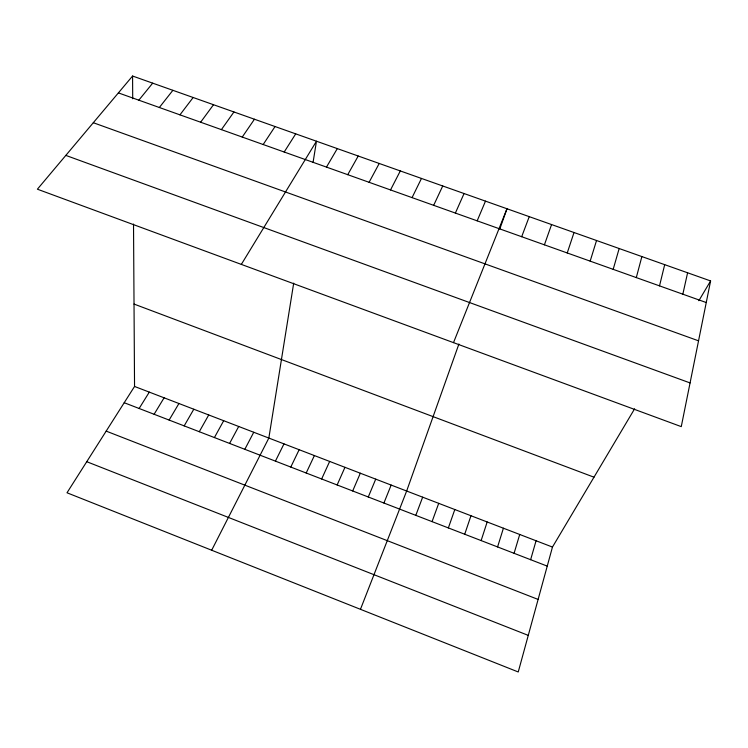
<?xml version="1.0" encoding="UTF-8"?>
<svg xmlns="http://www.w3.org/2000/svg" width="748" height="748" viewBox="0 0 748 748"><rect width="100%" height="100%" fill="white"/><g stroke="black" fill="none" stroke-linecap="round" stroke-linejoin="round"><path stroke-width="1.12" d="M293.702 283.118L268.841 438.066L211.675 550.229M313.085 162.316L316.469 141.222L241.333 264.399M710.6 280.939L681.269 426.631L37.4 189.197L132.574 76.025L710.6 280.939L698.847 300.715M682.84 294.188L687.599 272.786M659.521 285.867L664.692 264.661M636.305 277.592L641.878 256.573M634.613 408.81L552.463 547.059L518.242 671.975L67.002 492.782L134.547 386.454L133.518 224.054M613.182 269.345L619.166 248.523M530.631 559.7L536.064 540.757M514.082 553.305L519.72 534.474M590.163 261.136L596.539 240.501M497.579 546.928L503.413 528.21M481.123 540.58L487.172 521.964M567.236 252.964L574.015 232.516M464.714 534.24L470.969 515.746M448.361 527.92L454.812 509.538M544.413 244.82L551.575 224.568M458.907 344.024L406.65 491.025L360.461 609.311M499.823 228.907L506.985 208.757L453.503 342.64M432.054 521.627L438.711 503.348M415.804 515.344L422.657 497.177M521.683 236.714L529.238 216.649M383.92 503.03L391.157 485.069M368.278 496.99L375.72 479.141M477.168 220.838L485.48 201.137M352.691 490.969L360.312 473.222M337.142 484.966L344.959 467.313M455.373 213.068L464.059 193.545M321.649 478.982L329.653 461.432M433.672 205.335L442.723 185.981M306.194 473.007L314.384 455.569M290.785 467.061L299.153 449.716M412.064 197.622L421.47 178.445M275.423 461.123L283.978 443.882M390.531 189.945L400.302 170.937M244.83 449.305L253.75 432.269M229.599 443.424L238.696 426.482M369.091 182.297L379.217 163.466M214.414 437.561L223.689 420.713M347.736 174.686L358.217 156.023M199.277 431.708L208.729 414.962M184.176 425.883L193.807 409.231M326.474 167.103L337.301 148.609M169.123 420.067L178.931 403.509M154.107 414.27L164.093 397.814M139.137 408.483L149.301 392.12M284.193 152.022L295.712 133.864M263.174 144.532L275.04 126.534M242.24 137.062L254.451 119.231M221.399 129.628L233.937 111.966M200.632 122.223L213.507 104.72M179.95 114.846L193.152 97.502M159.343 107.506L172.882 90.321M138.829 100.185L152.686 83.159M118.39 92.892L706.252 302.538M93.304 122.719L698.548 340.826M65.824 155.397L690.067 382.929M134.023 304.062L593.987 477.187M134.547 386.454L552.463 547.059M124.215 402.723L547.237 566.114M106.179 431.119L538.111 599.429M86.749 461.703L528.266 635.379M132.574 76.025L132.714 98.792"/></g></svg>
